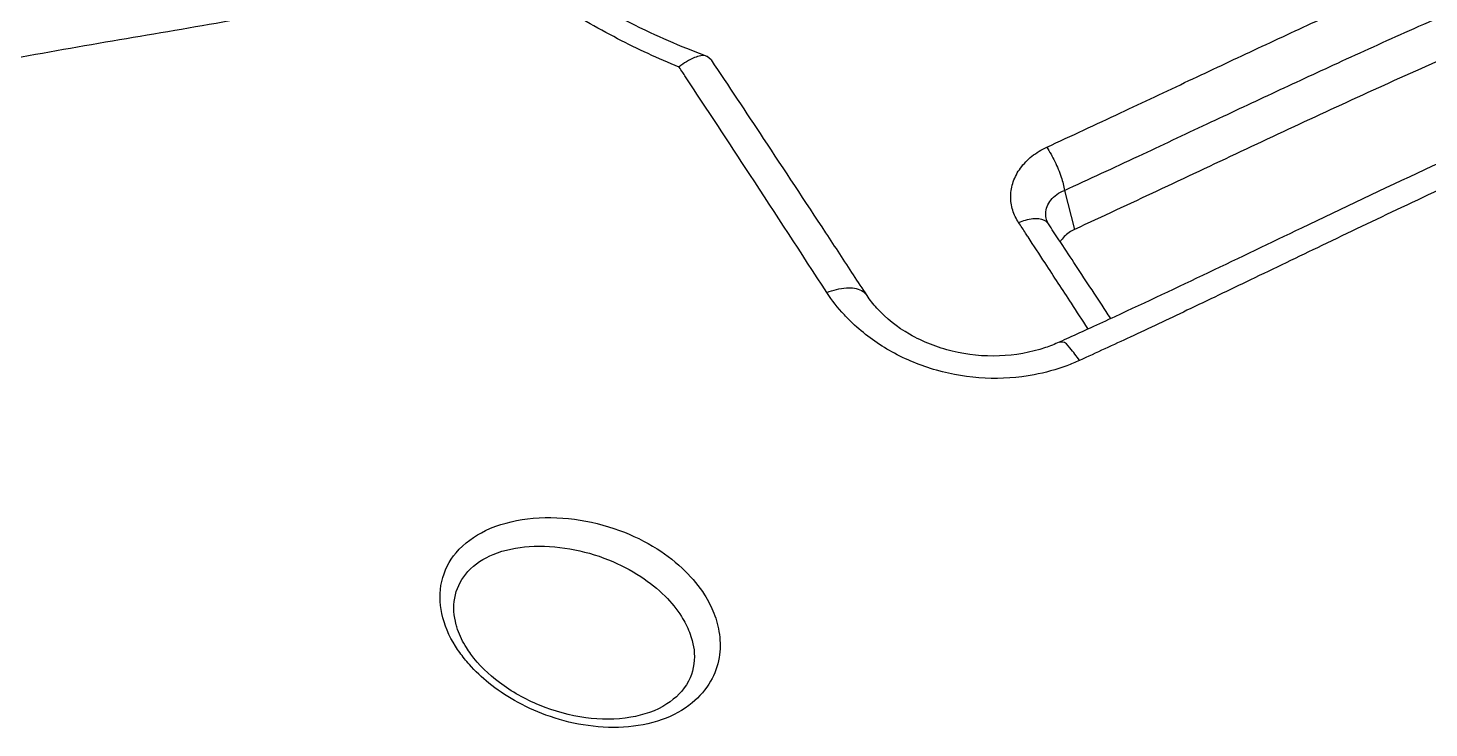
# Model space of a CAD drawing. Header units: inches. Extents: x 157915 to 159347, y -49911 to -48898.
# Drawn here: x 158918.68 to 158928.62, y -49768.82 to -49763.85 of the extents above; entities that cross this region are included whole.
import ezdxf

# ---------------------------------------------------------------- set-up
doc = ezdxf.new("R2010")
doc.units = ezdxf.units.IN
doc.header["$LTSCALE"] = 2
doc.header["$MEASUREMENT"] = 0
doc.layers.get('0').update_dxf_attribs({"linetype": 'CONTINUOUS'})

msp = doc.modelspace()

# ---------------------------------------------------------------- linework, layer by layer
at = {"color": 7, "linetype": 'Continuous'}
for p, q in [((158923.5256791577, -49764.07588646816), (158923.4964092534, -49764.05259628713)), ((158926.0324753992, -49765.00315782507), (158926.1051397108, -49765.27985441565)), ((158925.9055967582, -49765.21067454654), (158925.905418865, -49765.20999340795)), ((158925.9187540041, -49765.23916491301), (158925.9189397487, -49765.23944748908)), ((158924.6316113883, -49765.74871081713), (158924.631643799, -49765.74876038614)), ((158925.9966636756, -49766.07960022158), (158925.9965944997, -49766.07963146421)), ((158921.7143454879, -49768.08321499676), (158921.7143346703, -49768.08317383101)), ((158923.3903180279, -49768.19776399071), (158923.3905886736, -49768.19877579585))]:
    msp.add_line(p, q, dxfattribs=at)
for points, start_tangent, end_tangent in [([(158917.3478346101, -49764.32467478533), (158917.7391882201, -49764.23368574814), (158919.3246050314, -49763.93300022072), (158920.1079108302, -49763.79807576426), (158920.8909014635, -49763.64331402012), (158921.9834200024, -49763.35418912708)], (0.9718197695513752, 0.2357251270210961), (0.9554854991272437, 0.2950380669635057)), ([(158925.9074427028, -49764.69617515047), (158926.4303935579, -49764.45294948968), (158926.91677783, -49764.22427271993), (158927.3777937094, -49764.00774606948), (158927.8460287952, -49763.7904068034), (158928.3589289509, -49763.55803665712), (158928.9148409006, -49763.3163981886)], (0.9083134510706316, 0.4182901799040462), (0.9209637429375414, 0.3896482826787179)), ([(158923.2974448047, -49764.12859095791), (158922.8612169169, -49763.92688977551), (158922.4204640503, -49763.6711119574), (158922.0822801882, -49763.43305733705)], (-0.9266138982919195, 0.3760142065032281), (-0.7940021466060087, 0.6079149539080697)), ([(158923.0941469873, -49763.88484705543), (158922.5139455787, -49763.56258064113)], (-0.9051265380386265, 0.425142270467441), (-0.8389063136982436, 0.5442758462739494)), ([(158926.0324753992, -49765.00315782507), (158926.5584410369, -49764.75951767332), (158927.0459401516, -49764.53109142194), (158927.5064743976, -49764.31535997341), (158927.9726775141, -49764.09934306169), (158928.4815190104, -49763.86896432303), (158929.0308499124, -49763.6299914606)], (0.9090057061382391, 0.4167836683558048), (0.9207455425495753, 0.3901636142377812)), ([(158923.3522810466, -49763.99723818579), (158923.0941469873, -49763.88484705543)], (-0.927838015917564, 0.3729833993868336), (-0.9051265380741783, 0.4251422703917511)), ([(158929.0823131334, -49763.91557601401), (158928.4877936119, -49764.17376819462), (158927.8860927329, -49764.44742061626), (158927.2850199623, -49764.72790447588), (158926.6892956081, -49765.00792320195), (158926.1051397108, -49765.27985441565)], (-0.9215305564910323, -0.3883058503980182), (-0.9082148926449025, -0.4185041323308628)), ([(158923.4076272336, -49764.0610369696), (158923.2967992694, -49764.12744897302)], (-0.9260158526240341, -0.3774846231159403), (-0.7877919997631393, -0.6159413649928003)), ([(158923.4964620442, -49764.05260691127), (158923.3522810466, -49763.99723818579)], (-0.938996918418256, 0.3439255547368054), (-0.9278380159795615, 0.3729833992326081)), ([(158923.4963204684, -49764.05278346036), (158923.4942515308, -49764.05184828681), (158923.4076272336, -49764.0610369696)], (-0.9035061089896861, 0.428575210457065), (-0.9260158525632843, -0.3774846232649663)), ([(158923.3229294448, -49764.16702730262), (158923.2974448047, -49764.12859095791)], (-0.5524969980743905, 0.8335148871608635), (-0.5527089065076147, 0.8333743844558439)), ([(158924.5362505326, -49765.60309906986), (158924.3401833679, -49765.30453999193), (158923.8973508803, -49764.63407750424), (158923.5262648943, -49764.0760742057)], (-0.5482181537625553, 0.8363353728530052), (-0.5548895032915616, 0.8319240585154656)), ([(158930.7528453087, -49764.12473926444), (158930.2247358633, -49764.3289594877), (158929.6469805178, -49764.56956557047), (158929.0336735724, -49764.84190727821), (158928.425055861, -49765.12493725357), (158927.8607315567, -49765.39418488496), (158927.3529245635, -49765.63839069862), (158926.902242132, -49765.85399403985), (158926.4995933334, -49766.04376071123)], (-0.9372632196994659, -0.3486225136140678), (-0.906291115725962, -0.422654011640953)), ([(158923.3425723426, -49764.19666751871), (158923.3229294448, -49764.16702730262)], (-0.552333739973609, 0.8336230801068103), (-0.5524969981524847, 0.8335148871090987)), ([(158924.3461604981, -49765.72782029275), (158923.8002451044, -49764.89084474732), (158923.3425723426, -49764.19666751871)], (-0.5440897766463731, 0.8390270048984715), (-0.552333739794146, 0.8336230802257172)), ([(158929.8211933606, -49764.31247661415), (158929.4706814669, -49764.46099650452), (158927.7154459516, -49765.27060918458), (158926.3901529361, -49765.89964887681)], (-0.9235636686649813, -0.3834451067911552), (-0.9072999029063771, -0.4204841093145837)), ([(158925.7078490009, -49765.23176313967), (158925.6659827072, -49765.14336298718), (158925.6517359632, -49765.04387417516), (158925.6699019856, -49764.94159682212), (158925.7206874159, -49764.84507459364), (158925.8015131794, -49764.76113656729), (158925.9074427028, -49764.69617515047)], (-0.549331365309556, 0.8356046021218044), (0.90836729610804, 0.4181732360653517)), ([(158925.9074429015, -49764.6961772286), (158925.9643354222, -49764.79793983186), (158926.0099622652, -49764.90996355157), (158926.0324753992, -49765.00315782507)], (0.551412853797121, -0.8342325003662436), (0.1113756861475799, -0.9937783739522388)), ([(158925.910197599, -49765.11760462321), (158925.9365717192, -49765.07154624127), (158925.9781915748, -49765.03241414487), (158926.0324753992, -49765.00315782507)], (0.3509562460298165, 0.9363918588778198), (0.930359100924532, 0.3666496192919017)), ([(158925.9004589034, -49765.1673857049), (158925.910197599, -49765.11760462321)], (0.0249999900887357, 0.9996874514044694), (0.3509562460597752, 0.9363918588665914)), ([(158925.7573426948, -49765.30710042313), (158925.7078490009, -49765.23176313967)], (-0.5488893304901213, 0.8358950310141259), (-0.5492535813073168, 0.8356557325963166)), ([(158925.7078491753, -49765.23176567232), (158925.8090843617, -49765.20278165353), (158925.888838422, -49765.21353641164), (158925.8975144101, -49765.21895601258)], (0.9105259785121126, 0.413451862318408), (0.8163881651916637, -0.5775035616643319)), ([(158925.8975144101, -49765.21895601258), (158925.9182110487, -49765.23954524015)], (0.8163881654366042, -0.5775035613180717), (0.5737239120014472, -0.819048760940248)), ([(158925.9054220122, -49765.20999259511), (158925.9004589034, -49765.1673857049)], (-0.2500649827851638, 0.9682290557428318), (0.02499999033795316, 0.9996874513982369)), ([(158925.9187407931, -49765.23958038657), (158925.907095302, -49765.21567386145), (158925.9055297028, -49765.20992928764)], (-0.5554535078271033, 0.8315475937326535), (-0.2280019926549232, 0.9736606653990826)), ([(158925.9940361608, -49765.35315755459), (158925.9187526311, -49765.23916585765)], (-0.5508258112198539, 0.8346202284236764), (-0.5513550083289834, 0.8342707323108887)), ([(158925.7747626768, -49765.33363352947), (158925.7573426948, -49765.30710042313)], (-0.5487594806754781, 0.8359802822846838), (-0.5488893299646185, 0.8358950313591966)), ([(158925.895644759, -49765.51800587144), (158925.7747626768, -49765.33363352947)], (-0.5478347131085065, 0.8365865927166897), (-0.5487594814454232, 0.8359802817792715)), ([(158926.3285047752, -49765.86162872511), (158926.0999712122, -49765.51383381488), (158925.9940361608, -49765.35315755459)], (-0.5482176215601421, 0.8363357217116466), (-0.5508258112110099, 0.8346202284295132)), ([(158926.0318989902, -49765.33034067985), (158926.0018293313, -49765.36839033046)], (-0.7049805908092565, -0.7092265974864674), (-0.5221771134018135, -0.8528370666424798)), ([(158926.1051397108, -49765.27985441565), (158926.0318989902, -49765.33034067985)], (-0.9082148926924908, -0.4185041322275893), (-0.7049805908638316, -0.709226597432219)), ([(158926.0822003708, -49765.80343815612), (158925.895644759, -49765.51800587144)], (-0.5463579618358113, 0.8375517760345436), (-0.5478347131138771, 0.8365865927131727)), ([(158924.6316112842, -49765.74871088524), (158924.5362505326, -49765.60309906986)], (-0.5475093038230191, 0.8367995950209541), (-0.5482181536844958, 0.8363353729041731)), ([(158924.4704433348, -49765.88670306881), (158924.3461604981, -49765.72782029275)], (-0.6807279523096608, 0.7325363164678569), (-0.5438548119674327, 0.8391793273787602)), ([(158924.3461620097, -49765.72780463327), (158924.4861141031, -49765.69496302256), (158924.593125527, -49765.71408874804), (158924.6308773944, -49765.74921497395)], (0.931562834996305, 0.3635803686307157), (0.5661749445838966, -0.8242851036658503)), ([(158925.8974932257, -49766.118522328), (158925.5707682357, -49766.17763889857), (158925.2366563352, -49766.14385467315), (158924.9339821182, -49766.02392430991), (158924.7005271504, -49765.837948034), (158924.6317102389, -49765.74871669647)], (-0.9475056449784418, -0.3197390384891826), (-0.5477184562118381, 0.8366627114464471)), ([(158926.1998170954, -49765.98396932571), (158926.0822003708, -49765.80343815612)], (-0.5453766695696777, 0.8381910810126093), (-0.5463579618949682, 0.8375517759959539)), ([(158924.5437264032, -49765.95937026975), (158924.4704433348, -49765.88670306881)], (-0.7377770559853724, 0.6750444545817383), (-0.6807279524071684, 0.7325363163772455)), ([(158926.3901529361, -49765.89964887681), (158926.216470345, -49765.9797009944)], (-0.9072999028981026, -0.4204841093324379), (-0.9090915875282383, -0.4165963099757216)), ([(158926.3594452591, -49765.90884629293), (158926.3285047752, -49765.86162872511)], (-0.5479541466842927, 0.8365083700307419), (-0.5482176215806595, 0.8363357216981975)), ([(158925.8175324755, -49766.31140587093), (158925.4697894178, -49766.33537108223), (158925.1242615036, -49766.27873316679), (158924.808300669, -49766.14865679839), (158924.5437264032, -49765.95937026975)], (-0.9825216655050373, -0.1861482656733807), (-0.7377770558433824, 0.6750444547369239)), ([(158926.0637315089, -49766.04930789844), (158925.9966694224, -49766.07961297324)], (-0.9108605598816172, -0.4127142358244346), (-0.9116925333811349, -0.4108731246712154)), ([(158926.216470345, -49765.9797009944), (158926.0637315089, -49766.04930789844)], (-0.9090915875941297, -0.4165963098319339), (-0.9108605597900541, -0.4127142360265142)), ([(158926.4995933334, -49766.04376071123), (158926.1392689493, -49766.20975550223)], (-0.9062911157098567, -0.4226540116754877), (-0.910397549650619, -0.4137345786735124)), ([(158925.9965685907, -49766.07957815979), (158925.8974932257, -49766.118522328)], (-0.9113520994562682, -0.4116276847062793), (-0.9475056449865871, -0.3197390384650452)), ([(158926.1395708137, -49766.20962610528), (158926.0717032042, -49766.11994132255), (158926.0165364331, -49766.07915406275), (158925.9982444347, -49766.08316497967)], (-0.540919484025218, 0.841074379470622), (-0.9141517467078956, -0.4053721549279174)), ([(158926.0499070346, -49766.24671378686), (158925.8175324755, -49766.31140587093)], (-0.9369571766418306, -0.3494442003229837), (-0.9825216654876133, -0.1861482657653469)), ([(158926.1392689493, -49766.20975550223), (158926.0499070346, -49766.24671378686)], (-0.9099259454623865, -0.4147707484555563), (-0.9369571765903639, -0.3494442004609798)), ([(158921.6126554512, -49768.00432283881), (158921.6121314644, -49767.77761754577), (158921.7147455348, -49767.57390250496), (158921.9240841582, -49767.41665769934), (158922.2204314836, -49767.33360585353), (158922.5549182689, -49767.33689721045), (158922.8739333036, -49767.41574254409), (158923.140627631, -49767.54634819951), (158923.3415594144, -49767.7048231066), (158923.4774273307, -49767.87223994258)], (-0.2077144985335191, 0.9781894944738309), (0.5341751199711429, -0.8453738470072368)), ([(158921.7142986829, -49768.08318322961), (158921.7089485246, -49768.06064765118), (158921.7091183312, -49767.87214327428), (158921.7977907685, -49767.70745448162), (158921.9781637786, -49767.58606207377), (158922.2334459517, -49767.52976977661), (158922.5216010623, -49767.5462486555), (158922.7963337361, -49767.6243146568), (158923.0257458001, -49767.74305682966), (158923.1981875292, -49767.8824780307), (158923.3143178816, -49768.02709356684)], (-0.2526878892171609, 0.9675478441105513), (0.5315975659492927, -0.8469970648572447)), ([(158923.4774273307, -49767.87223994258), (158923.5438358535, -49768.00237338844), (158923.5835382659, -49768.15321040838), (158923.5811741147, -49768.31830682871), (158923.5212769951, -49768.4858831466)], (0.5342432769809146, -0.8453307760874993), (-0.4956626674295466, -0.8685151237120898)), ([(158921.7093687833, -49768.23595516339), (158921.6126554512, -49768.00432283881)], (-0.5308541117424486, 0.847463221648076), (-0.2077144984343356, 0.9781894944948921)), ([(158923.3143178816, -49768.02709356684), (158923.3706869191, -49768.13818204373), (158923.3903212446, -49768.19776312658)], (0.5316427449924669, -0.8469687076255384), (0.2594316528509273, -0.9657614702912081)), ([(158921.7248995024, -49768.11792966416), (158921.7144121119, -49768.08320267747)], (-0.3224386647852423, 0.9465903588414105), (-0.2543681341675302, 0.9671074667895649)), ([(158921.7874087807, -49768.24703046858), (158921.7248995024, -49768.11792966416)], (-0.5321664745351667, 0.8466397364763902), (-0.3224386645523286, 0.9465903589207482)), ([(158921.7404582462, -49768.28237171526), (158921.7093687833, -49768.23595516339)], (-0.5814972413161744, 0.8135483749241215), (-0.5303667132521294, 0.847768334790899)), ([(158923.390465764, -49768.19766741562), (158923.4051455044, -49768.28570015509), (158923.3638774787, -49768.48594656291), (158923.2106660337, -49768.64693845432), (158922.9541647055, -49768.74121190125), (158922.6344282201, -49768.74465579104), (158922.3060384031, -49768.65614373616), (158922.0220501107, -49768.49538265056)], (0.2610212814766496, -0.965333046474784), (-0.7989484261106086, 0.6013995447415815)), ([(158921.8083460383, -49768.36706317217), (158921.7404582462, -49768.28237171526)], (-0.6656801065275447, 0.7462372248645042), (-0.5814972413927458, 0.8135483748693907)), ([(158921.8195510294, -49768.29422394061), (158921.7873986416, -49768.24705394704)], (-0.5924090256157198, 0.8056373541296563), (-0.532030551725709, 0.8467251573151925)), ([(158922.0220501107, -49768.49538265056), (158921.8195510294, -49768.29422394061)], (-0.7989484260917413, 0.6013995447666463), (-0.5924090251784663, 0.8056373544511819)), ([(158921.9470775617, -49768.49851910413), (158921.8083460383, -49768.36706317217)], (-0.7780060599465747, 0.6282567713016762), (-0.6656801065581086, 0.7462372248372398)), ([(158923.5212769951, -49768.4858831466), (158923.3899403917, -49768.63955108101), (158923.1769442014, -49768.75751086351), (158922.9034095627, -49768.81147445142), (158922.6157196883, -49768.7953777658), (158922.3523508573, -49768.7256131492), (158922.1283549553, -49768.62178063493), (158921.9470775617, -49768.49851910413)], (-0.4956626674519714, -0.868515123699292), (-0.7780060600099771, 0.6282567712231617))]:
    msp.add_spline(points, degree=3, dxfattribs=dict(at, start_tangent=start_tangent, end_tangent=end_tangent))

doc.saveas('drawing.dxf')
